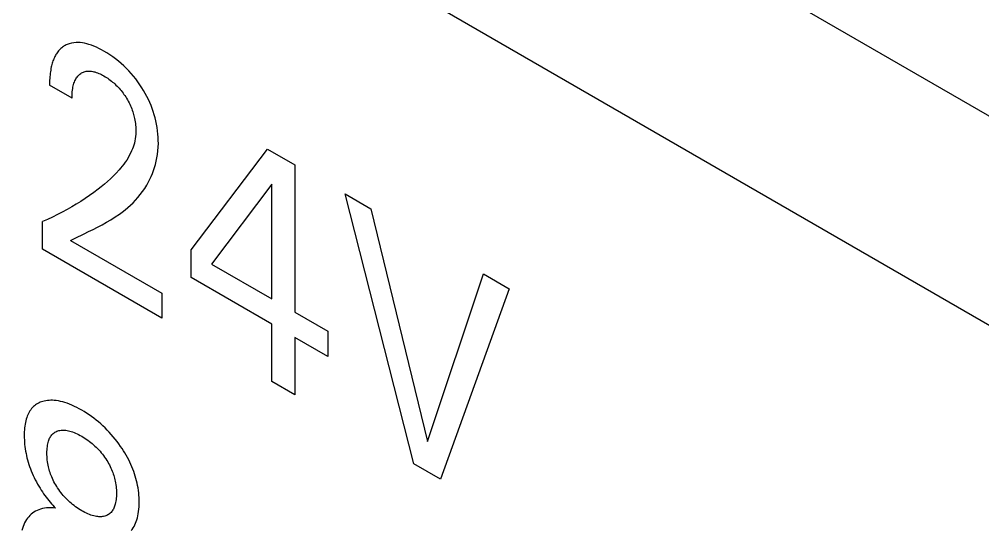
# Model space of a CAD drawing. Extents: x 0 to 420, y 0 to 297.
# Drawn here: x 180.05 to 187.58, y 184.61 to 188.59 of the extents above; entities that cross this region are included whole.
import ezdxf

# ---------------------------------------------------------------- set-up
doc = ezdxf.new("R2010")
doc.units = 0
doc.header["$LTSCALE"] = 23.1
doc.layers.add('40000_ISO', color=7, linetype='CONTINUOUS')

msp = doc.modelspace()

# ---------------------------------------------------------------- linework, layer by layer
at = {"layer": '40000_ISO', "color": 7, "linetype": 'CONTINUOUS'}
for p, q in [((220.7162, 168.7339), (171.572, 197.1066)), ((220.0091, 167.5092), (170.8649, 195.8819)), ((180.3836, 188.3704), (180.3772, 188.3648)), ((180.3903, 188.3756), (180.3836, 188.3704)), ((180.3972, 188.3805), (180.3903, 188.3756)), ((180.4042, 188.385), (180.3972, 188.3805)), ((180.4115, 188.3892), (180.4042, 188.385)), ((180.4192, 188.3932), (180.4115, 188.3892)), ((180.427, 188.3968), (180.4192, 188.3932)), ((180.4433, 188.403), (180.427, 188.3968)), ((180.4603, 188.4077), (180.4433, 188.403)), ((180.4779, 188.4108), (180.4603, 188.4077)), ((180.4962, 188.4125), (180.4779, 188.4108)), ((180.5122, 188.4126), (180.4962, 188.4125)), ((180.5286, 188.4117), (180.5122, 188.4126)), ((180.5453, 188.4097), (180.5286, 188.4117)), ((180.5623, 188.4066), (180.5453, 188.4097)), ((180.5795, 188.4026), (180.5623, 188.4066)), ((180.5969, 188.3976), (180.5795, 188.4026)), ((180.6161, 188.3911), (180.5969, 188.3976)), ((180.6355, 188.3836), (180.6161, 188.3911)), ((180.6549, 188.3751), (180.6355, 188.3836)), ((180.6744, 188.3658), (180.6549, 188.3751)), ((180.3262, 188.2941), (180.3225, 188.2857)), ((180.3302, 188.3022), (180.3262, 188.2941)), ((180.3343, 188.3101), (180.3302, 188.3022)), ((180.3387, 188.3177), (180.3343, 188.3101)), ((180.3433, 188.3251), (180.3387, 188.3177)), ((180.3483, 188.3325), (180.3433, 188.3251)), ((180.3536, 188.3396), (180.3483, 188.3325)), ((180.3592, 188.3463), (180.3536, 188.3396)), ((180.365, 188.3528), (180.3592, 188.3463)), ((180.371, 188.359), (180.365, 188.3528)), ((180.3772, 188.3648), (180.371, 188.359)), ((180.694, 188.3556), (180.6744, 188.3658)), ((180.7136, 188.3446), (180.694, 188.3556)), ((180.7366, 188.331), (180.7136, 188.3446)), ((180.7595, 188.3163), (180.7366, 188.331)), ((180.7823, 188.3007), (180.7595, 188.3163)), ((180.805, 188.284), (180.7823, 188.3007)), ((180.3024, 188.2214), (180.2998, 188.2093)), ((180.3046, 188.2311), (180.3024, 188.2214)), ((180.3071, 188.2407), (180.3046, 188.2311)), ((180.3098, 188.2501), (180.3071, 188.2407)), ((180.3127, 188.2594), (180.3098, 188.2501)), ((180.3157, 188.2684), (180.3127, 188.2594)), ((180.319, 188.2772), (180.3157, 188.2684)), ((180.3225, 188.2857), (180.319, 188.2772)), ((180.8276, 188.2661), (180.805, 188.284)), ((180.8479, 188.249), (180.8276, 188.2661)), ((180.868, 188.2308), (180.8479, 188.249)), ((180.8879, 188.2118), (180.868, 188.2308)), ((180.2912, 188.1455), (180.2902, 188.1323)), ((180.2924, 188.1586), (180.2912, 188.1455)), ((180.2939, 188.1716), (180.2924, 188.1586)), ((180.2956, 188.1843), (180.2939, 188.1716)), ((180.2976, 188.1969), (180.2956, 188.1843)), ((180.2998, 188.2093), (180.2976, 188.1969)), ((180.4992, 188.1357), (180.504, 188.1425)), ((180.504, 188.1425), (180.5091, 188.1489)), ((180.5091, 188.1489), (180.5146, 188.1549)), ((180.5146, 188.1549), (180.5204, 188.1605)), ((180.5204, 188.1605), (180.5264, 188.1656)), ((180.5264, 188.1656), (180.5328, 188.1702)), ((180.5328, 188.1702), (180.5393, 188.1743)), ((180.5393, 188.1743), (180.546, 188.1778)), ((180.546, 188.1778), (180.553, 188.1809)), ((180.553, 188.1809), (180.5603, 188.1836)), ((180.5603, 188.1836), (180.5678, 188.1857)), ((180.5678, 188.1857), (180.5755, 188.1873)), ((180.5755, 188.1873), (180.5834, 188.1884)), ((180.5834, 188.1884), (180.5915, 188.189)), ((180.5915, 188.189), (180.5999, 188.1891)), ((180.5999, 188.1891), (180.6083, 188.1886)), ((180.6083, 188.1886), (180.617, 188.1877)), ((180.617, 188.1877), (180.6258, 188.1863)), ((180.6258, 188.1863), (180.6347, 188.1844)), ((180.6347, 188.1844), (180.6437, 188.1821)), ((180.6437, 188.1821), (180.6535, 188.179)), ((180.6535, 188.179), (180.6634, 188.1754)), ((180.6634, 188.1754), (180.6734, 188.1714)), ((180.6734, 188.1714), (180.6834, 188.1669)), ((180.6834, 188.1669), (180.6935, 188.162)), ((180.6935, 188.162), (180.7035, 188.1568)), ((180.7035, 188.1568), (180.7136, 188.1511)), ((180.7136, 188.1511), (180.7235, 188.1453)), ((180.7235, 188.1453), (180.7333, 188.1392)), ((180.9073, 188.1918), (180.8879, 188.2118)), ((180.9264, 188.1709), (180.9073, 188.1918)), ((180.9442, 188.15), (180.9264, 188.1709)), ((180.9615, 188.1282), (180.9442, 188.15)), ((180.2888, 188.0919), (180.2887, 188.0782)), ((180.4642, 187.9769), (180.2887, 188.0782)), ((180.289, 188.1054), (180.2888, 188.0919)), ((180.2895, 188.1189), (180.289, 188.1054)), ((180.2902, 188.1323), (180.2895, 188.1189)), ((180.4719, 188.064), (180.4741, 188.0742)), ((180.4741, 188.0742), (180.4767, 188.0841)), ((180.4767, 188.0841), (180.4796, 188.0937)), ((180.4796, 188.0937), (180.4828, 188.1029)), ((180.4828, 188.1029), (180.4864, 188.1118)), ((180.4864, 188.1118), (180.4904, 188.1203)), ((180.4904, 188.1203), (180.4947, 188.1284)), ((180.4947, 188.1284), (180.4992, 188.1357)), ((180.7333, 188.1392), (180.7431, 188.1328)), ((180.7431, 188.1328), (180.7528, 188.1261)), ((180.7528, 188.1261), (180.7626, 188.119)), ((180.7626, 188.119), (180.7722, 188.1115)), ((180.7722, 188.1115), (180.7818, 188.1037)), ((180.7818, 188.1037), (180.7905, 188.0963)), ((180.7905, 188.0963), (180.7992, 188.0886)), ((180.7992, 188.0886), (180.8077, 188.0805)), ((180.8077, 188.0805), (180.8162, 188.0722)), ((180.8162, 188.0722), (180.8245, 188.0636)), ((180.9783, 188.1058), (180.9615, 188.1282)), ((180.9945, 188.0827), (180.9783, 188.1058)), ((181.01, 188.059), (180.9945, 188.0827)), ((180.4644, 187.9898), (180.4648, 188.0027)), ((180.4648, 188.0027), (180.4655, 188.0154)), ((180.4655, 188.0154), (180.4666, 188.0279)), ((180.4666, 188.0279), (180.468, 188.0402)), ((180.468, 188.0402), (180.4697, 188.0522)), ((180.4697, 188.0522), (180.4719, 188.064)), ((180.8245, 188.0636), (180.8326, 188.0547)), ((180.8326, 188.0547), (180.8407, 188.0455)), ((180.8407, 188.0455), (180.8483, 188.0364)), ((180.8483, 188.0364), (180.8557, 188.027)), ((180.8557, 188.027), (180.863, 188.0173)), ((180.863, 188.0173), (180.8701, 188.0074)), ((180.8701, 188.0074), (180.877, 187.9974)), ((180.877, 187.9974), (180.8837, 187.9871)), ((181.0237, 188.0368), (181.01, 188.059)), ((181.0367, 188.0142), (181.0237, 188.0368)), ((181.049, 187.9912), (181.0367, 188.0142)), ((180.4642, 187.9769), (180.4644, 187.9898)), ((180.8837, 187.9871), (180.8901, 187.9767)), ((180.8901, 187.9767), (180.8968, 187.9653)), ((180.8968, 187.9653), (180.9033, 187.9537)), ((180.9033, 187.9537), (180.9094, 187.942)), ((180.9094, 187.942), (180.9152, 187.9302)), ((180.9152, 187.9302), (180.9207, 187.9183)), ((180.9207, 187.9183), (180.9258, 187.9063)), ((181.0606, 187.968), (181.049, 187.9912)), ((181.0714, 187.9446), (181.0606, 187.968)), ((181.0814, 187.921), (181.0714, 187.9446)), ((181.0908, 187.8967), (181.0814, 187.921)), ((180.9258, 187.9063), (180.9306, 187.8943)), ((180.9306, 187.8943), (180.9347, 187.8833)), ((180.9347, 187.8833), (180.9384, 187.8723)), ((180.9384, 187.8723), (180.9418, 187.8613)), ((180.9418, 187.8613), (180.945, 187.8504)), ((180.945, 187.8504), (180.9479, 187.8394)), ((181.0992, 187.8724), (181.0908, 187.8967)), ((181.1067, 187.848), (181.0992, 187.8724)), ((181.1134, 187.8238), (181.1067, 187.848)), ((180.9479, 187.8394), (180.9505, 187.8285)), ((180.9505, 187.8285), (180.9528, 187.8177)), ((180.9528, 187.8177), (180.9549, 187.8069)), ((180.9549, 187.8069), (180.9573, 187.7931)), ((180.9573, 187.7931), (180.9592, 187.7795)), ((180.9592, 187.7795), (180.9608, 187.7661)), ((180.9608, 187.7661), (180.9619, 187.7529)), ((181.1192, 187.7997), (181.1134, 187.8238)), ((181.1243, 187.7757), (181.1192, 187.7997)), ((181.129, 187.7493), (181.1243, 187.7757)), ((180.9622, 187.6959), (180.9606, 187.6779)), ((180.9619, 187.7529), (180.9627, 187.7398)), ((180.963, 187.7144), (180.9622, 187.6959)), ((180.9627, 187.7398), (180.9631, 187.727)), ((180.9631, 187.727), (180.963, 187.7144)), ((181.1327, 187.7233), (181.129, 187.7493)), ((181.1355, 187.6976), (181.1327, 187.7233)), ((181.1374, 187.6724), (181.1355, 187.6976)), ((180.9511, 187.6273), (180.9466, 187.6114)), ((180.955, 187.6436), (180.9511, 187.6273)), ((180.9581, 187.6605), (180.955, 187.6436)), ((180.9606, 187.6779), (180.9581, 187.6605)), ((181.1384, 187.6475), (181.1374, 187.6724)), ((181.1376, 187.5942), (181.1386, 187.6232)), ((181.1386, 187.6232), (181.1384, 187.6475)), ((180.9214, 187.5475), (180.9119, 187.5291)), ((180.9302, 187.5667), (180.9214, 187.5475)), ((180.9361, 187.5811), (180.9302, 187.5667)), ((180.9416, 187.596), (180.9361, 187.5811)), ((180.9466, 187.6114), (180.9416, 187.596)), ((181.1323, 187.5385), (181.1355, 187.566)), ((181.1355, 187.566), (181.1376, 187.5942)), ((181.3947, 186.7942), (181.9913, 187.5803)), ((181.9913, 187.5803), (182.2052, 187.4568)), ((180.8801, 187.478), (180.8686, 187.4621)), ((180.8912, 187.4944), (180.8801, 187.478)), ((180.9019, 187.5114), (180.8912, 187.4944)), ((180.9119, 187.5291), (180.9019, 187.5114)), ((181.1165, 187.4606), (181.1227, 187.4858)), ((181.1227, 187.4858), (181.128, 187.5118)), ((181.128, 187.5118), (181.1323, 187.5385)), ((180.8099, 187.3934), (180.7874, 187.3704)), ((180.8317, 187.4173), (180.8099, 187.3934)), ((180.8443, 187.4318), (180.8317, 187.4173)), ((180.8566, 187.4467), (180.8443, 187.4318)), ((180.8686, 187.4621), (180.8566, 187.4467)), ((181.0927, 187.3892), (181.1014, 187.4123)), ((181.1014, 187.4123), (181.1094, 187.4361)), ((181.1094, 187.4361), (181.1165, 187.4606)), ((182.2052, 187.4568), (182.2052, 186.3059)), ((180.7408, 187.3267), (180.7168, 187.3059)), ((180.7644, 187.3482), (180.7408, 187.3267)), ((180.7874, 187.3704), (180.7644, 187.3482)), ((181.0476, 187.2978), (181.0625, 187.3243)), ((181.0625, 187.3243), (181.0732, 187.3452)), ((181.0732, 187.3452), (181.0833, 187.3668)), ((181.0833, 187.3668), (181.0927, 187.3892)), ((180.6347, 187.2414), (180.6014, 187.2175)), ((180.6676, 187.2662), (180.6347, 187.2414)), ((180.6924, 187.2858), (180.6676, 187.2662)), ((180.7168, 187.3059), (180.6924, 187.2858)), ((180.9977, 187.2251), (181.0151, 187.2482)), ((181.0151, 187.2482), (181.0318, 187.2724)), ((181.0318, 187.2724), (181.0476, 187.2978)), ((182.0239, 187.3056), (181.5529, 186.6825)), ((182.0239, 186.4106), (182.0239, 187.3056)), ((180.5332, 187.1719), (180.4977, 187.1498)), ((180.5675, 187.1943), (180.5332, 187.1719)), ((180.6014, 187.2175), (180.5675, 187.1943)), ((180.9409, 187.1615), (180.9605, 187.1818)), ((180.9605, 187.1818), (180.9795, 187.2029)), ((180.9795, 187.2029), (180.9977, 187.2251)), ((183.1346, 185.1239), (182.5975, 187.2303)), ((182.5975, 187.2303), (182.7979, 187.1146)), ((180.4252, 187.1078), (180.3884, 187.0879)), ((180.4617, 187.1284), (180.4252, 187.1078)), ((180.4977, 187.1498), (180.4617, 187.1284)), ((180.8342, 187.0724), (180.8565, 187.0888)), ((180.8565, 187.0888), (180.8784, 187.1058)), ((180.8784, 187.1058), (180.8998, 187.1236)), ((180.8998, 187.1236), (180.9207, 187.1421)), ((180.9207, 187.1421), (180.9409, 187.1615)), ((182.7979, 187.1146), (183.2411, 185.2979)), ((180.2725, 187.0315), (180.2331, 187.0142)), ((180.2331, 186.799), (180.2331, 187.0142)), ((180.3116, 187.0495), (180.2725, 187.0315)), ((180.3502, 187.0683), (180.3116, 187.0495)), ((180.3884, 187.0879), (180.3502, 187.0683)), ((180.7338, 187.0088), (180.7679, 187.029)), ((180.7679, 187.029), (180.8014, 187.0501)), ((180.8014, 187.0501), (180.8342, 187.0724)), ((180.5937, 186.9357), (180.629, 186.9531)), ((180.629, 186.9531), (180.6642, 186.971)), ((180.6642, 186.971), (180.6992, 186.9896)), ((180.6992, 186.9896), (180.7338, 187.0088)), ((180.4537, 186.8677), (180.4882, 186.8847)), ((180.4537, 186.8677), (181.1664, 186.4563)), ((180.4882, 186.8847), (180.5584, 186.9186)), ((180.5584, 186.9186), (180.5937, 186.9357)), ((181.1664, 186.2602), (180.2331, 186.799)), ((181.3947, 186.5778), (181.3947, 186.7942)), ((181.5529, 186.6825), (182.0239, 186.4106)), ((182.0239, 186.2146), (181.3947, 186.5778)), ((183.2411, 185.2979), (183.6785, 186.6062)), ((183.6785, 186.6062), (183.8789, 186.4905)), ((183.8789, 186.4905), (183.3418, 185.0043)), ((181.1664, 186.4563), (181.1664, 186.2602)), ((182.2052, 186.3059), (182.4613, 186.1581)), ((182.0239, 185.7652), (182.0239, 186.2146)), ((182.4613, 186.1581), (182.4613, 185.962)), ((182.2052, 186.1099), (182.2052, 185.6605)), ((182.4613, 185.962), (182.2052, 186.1099)), ((182.2052, 185.6605), (182.0239, 185.7652)), ((180.1793, 185.5832), (180.171, 185.5768)), ((180.188, 185.5891), (180.1793, 185.5832)), ((180.197, 185.5944), (180.188, 185.5891)), ((180.2064, 185.5992), (180.197, 185.5944)), ((180.216, 185.6034), (180.2064, 185.5992)), ((180.2258, 185.6071), (180.216, 185.6034)), ((180.236, 185.6103), (180.2258, 185.6071)), ((180.2479, 185.6134), (180.236, 185.6103)), ((180.2601, 185.6159), (180.2479, 185.6134)), ((180.2725, 185.6177), (180.2601, 185.6159)), ((180.2852, 185.6188), (180.2725, 185.6177)), ((180.2982, 185.6194), (180.2852, 185.6188)), ((180.3114, 185.6192), (180.2982, 185.6194)), ((180.3247, 185.6185), (180.3114, 185.6192)), ((180.3411, 185.6168), (180.3247, 185.6185)), ((180.3577, 185.6142), (180.3411, 185.6168)), ((180.3746, 185.6108), (180.3577, 185.6142)), ((180.3916, 185.6065), (180.3746, 185.6108)), ((180.4088, 185.6014), (180.3916, 185.6065)), ((180.4261, 185.5956), (180.4088, 185.6014)), ((180.4449, 185.5885), (180.4261, 185.5956)), ((180.4638, 185.5806), (180.4449, 185.5885)), ((180.1246, 185.5173), (180.1196, 185.5069)), ((180.1299, 185.5273), (180.1246, 185.5173)), ((180.1357, 185.5368), (180.1299, 185.5273)), ((180.1419, 185.5459), (180.1357, 185.5368)), ((180.1485, 185.5544), (180.1419, 185.5459)), ((180.1555, 185.5623), (180.1485, 185.5544)), ((180.1631, 185.5699), (180.1555, 185.5623)), ((180.171, 185.5768), (180.1631, 185.5699)), ((180.4828, 185.5719), (180.4638, 185.5806)), ((180.5018, 185.5625), (180.4828, 185.5719)), ((180.5209, 185.5525), (180.5018, 185.5625)), ((180.54, 185.5417), (180.5209, 185.5525)), ((180.5591, 185.5304), (180.54, 185.5417)), ((180.5782, 185.5185), (180.5591, 185.5304)), ((180.5972, 185.5059), (180.5782, 185.5185)), ((180.1006, 185.4464), (180.098, 185.4325)), ((180.1037, 185.46), (180.1006, 185.4464)), ((180.1072, 185.4731), (180.1037, 185.46)), ((180.1109, 185.4847), (180.1072, 185.4731)), ((180.1151, 185.496), (180.1109, 185.4847)), ((180.1196, 185.5069), (180.1151, 185.496)), ((180.6162, 185.4926), (180.5972, 185.5059)), ((180.6351, 185.4787), (180.6162, 185.4926)), ((180.654, 185.4641), (180.6351, 185.4787)), ((180.6713, 185.4499), (180.654, 185.4641)), ((180.6885, 185.4351), (180.6713, 185.4499)), ((180.7055, 185.4197), (180.6885, 185.4351)), ((180.0913, 185.3582), (180.0911, 185.3426)), ((180.0918, 185.3736), (180.0913, 185.3582)), ((180.0928, 185.3888), (180.0918, 185.3736)), ((180.0941, 185.4037), (180.0928, 185.3888)), ((180.0958, 185.4183), (180.0941, 185.4037)), ((180.098, 185.4325), (180.0958, 185.4183)), ((180.3117, 185.3545), (180.3177, 185.3601)), ((180.3177, 185.3601), (180.3241, 185.3651)), ((180.3241, 185.3651), (180.3309, 185.3696)), ((180.3309, 185.3696), (180.338, 185.3736)), ((180.338, 185.3736), (180.3453, 185.377)), ((180.3453, 185.377), (180.353, 185.3798)), ((180.353, 185.3798), (180.3613, 185.3823)), ((180.3613, 185.3823), (180.3698, 185.3841)), ((180.3698, 185.3841), (180.3786, 185.3854)), ((180.3786, 185.3854), (180.3876, 185.3861)), ((180.3876, 185.3861), (180.3968, 185.3863)), ((180.3968, 185.3863), (180.4062, 185.3859)), ((180.4062, 185.3859), (180.4162, 185.3849)), ((180.4162, 185.3849), (180.4264, 185.3834)), ((180.4264, 185.3834), (180.4368, 185.3813)), ((180.4368, 185.3813), (180.4473, 185.3787)), ((180.4473, 185.3787), (180.4578, 185.3756)), ((180.4578, 185.3756), (180.4685, 185.372)), ((180.4685, 185.372), (180.4803, 185.3675)), ((180.4803, 185.3675), (180.4922, 185.3625)), ((180.4922, 185.3625), (180.5041, 185.3571)), ((180.7223, 185.4037), (180.7055, 185.4197)), ((180.7389, 185.3871), (180.7223, 185.4037)), ((180.7553, 185.3699), (180.7389, 185.3871)), ((180.7709, 185.3527), (180.7553, 185.3699)), ((180.0911, 185.3426), (180.0913, 185.326)), ((180.0913, 185.326), (180.0919, 185.3092)), ((180.0919, 185.3092), (180.0929, 185.2921)), ((180.0929, 185.2921), (180.0944, 185.2749)), ((180.2753, 185.2798), (180.278, 185.2907)), ((180.278, 185.2907), (180.2804, 185.2991)), ((180.2804, 185.2991), (180.2831, 185.3071)), ((180.2831, 185.3071), (180.2861, 185.3149)), ((180.2861, 185.3149), (180.2895, 185.3223)), ((180.2895, 185.3223), (180.2931, 185.3294)), ((180.2931, 185.3294), (180.2971, 185.3361)), ((180.2971, 185.3361), (180.3015, 185.3424)), ((180.3015, 185.3424), (180.3061, 185.3483)), ((180.3061, 185.3483), (180.3117, 185.3545)), ((180.5041, 185.3571), (180.5161, 185.3511)), ((180.5161, 185.3511), (180.528, 185.3448)), ((180.528, 185.3448), (180.54, 185.338)), ((180.54, 185.338), (180.552, 185.3309)), ((180.552, 185.3309), (180.564, 185.3235)), ((180.564, 185.3235), (180.5759, 185.3156)), ((180.5759, 185.3156), (180.5879, 185.3073)), ((180.5879, 185.3073), (180.5997, 185.2986)), ((180.5997, 185.2986), (180.6115, 185.2894)), ((180.6115, 185.2894), (180.6222, 185.2807)), ((180.7862, 185.335), (180.7709, 185.3527)), ((180.8012, 185.3168), (180.7862, 185.335)), ((180.8159, 185.2981), (180.8012, 185.3168)), ((180.8302, 185.2789), (180.8159, 185.2981)), ((180.0944, 185.2749), (180.0963, 185.2575)), ((180.0963, 185.2575), (180.0987, 185.2399)), ((180.0987, 185.2399), (180.1015, 185.2222)), ((180.1015, 185.2222), (180.1049, 185.2042)), ((180.2686, 185.207), (180.2687, 185.2198)), ((180.2687, 185.194), (180.2686, 185.207)), ((180.2687, 185.2198), (180.2693, 185.2324)), ((180.2693, 185.2324), (180.2702, 185.2447)), ((180.2702, 185.2447), (180.2715, 185.2567)), ((180.2715, 185.2567), (180.2732, 185.2684)), ((180.2732, 185.2684), (180.2753, 185.2798)), ((180.6222, 185.2807), (180.6328, 185.2716)), ((180.6328, 185.2716), (180.6433, 185.2621)), ((180.6433, 185.2621), (180.6536, 185.2522)), ((180.6536, 185.2522), (180.6638, 185.242)), ((180.6638, 185.242), (180.6739, 185.2313)), ((180.6739, 185.2313), (180.6833, 185.2209)), ((180.6833, 185.2209), (180.6925, 185.2101)), ((180.6925, 185.2101), (180.7015, 185.199)), ((180.8441, 185.2593), (180.8302, 185.2789)), ((180.8555, 185.2425), (180.8441, 185.2593)), ((180.8665, 185.2254), (180.8555, 185.2425)), ((180.8772, 185.2081), (180.8665, 185.2254)), ((180.8876, 185.1905), (180.8772, 185.2081)), ((180.1049, 185.2042), (180.1085, 185.1874)), ((180.1085, 185.1874), (180.1125, 185.1704)), ((180.1125, 185.1704), (180.117, 185.1533)), ((180.117, 185.1533), (180.1219, 185.1362)), ((180.1219, 185.1362), (180.1273, 185.1191)), ((180.2692, 185.1807), (180.2687, 185.194)), ((180.2701, 185.1672), (180.2692, 185.1807)), ((180.2714, 185.1536), (180.2701, 185.1672)), ((180.2731, 185.1398), (180.2714, 185.1536)), ((180.2752, 185.1259), (180.2731, 185.1398)), ((180.7015, 185.199), (180.7102, 185.1876)), ((180.7102, 185.1876), (180.7188, 185.1758)), ((180.7188, 185.1758), (180.7271, 185.1639)), ((180.7271, 185.1639), (180.7285, 185.1617)), ((180.7285, 185.1617), (180.7359, 185.1503)), ((180.7359, 185.1503), (180.743, 185.1387)), ((180.743, 185.1387), (180.7499, 185.1269)), ((180.8975, 185.1727), (180.8876, 185.1905)), ((180.907, 185.1548), (180.8975, 185.1727)), ((180.916, 185.1366), (180.907, 185.1548)), ((180.9245, 185.1183), (180.916, 185.1366)), ((180.1273, 185.1191), (180.1331, 185.1019)), ((180.1331, 185.1019), (180.1394, 185.0847)), ((180.1394, 185.0847), (180.1461, 185.0675)), ((180.1461, 185.0675), (180.1534, 185.0502)), ((180.2778, 185.1117), (180.2752, 185.1259)), ((180.2802, 185.1005), (180.2778, 185.1117)), ((180.2829, 185.0893), (180.2802, 185.1005)), ((180.2859, 185.0779), (180.2829, 185.0893)), ((180.2892, 185.0665), (180.2859, 185.0779)), ((180.2929, 185.0551), (180.2892, 185.0665)), ((180.7499, 185.1269), (180.7564, 185.1149)), ((180.7564, 185.1149), (180.7626, 185.1028)), ((180.7626, 185.1028), (180.7685, 185.0905)), ((180.7685, 185.0905), (180.774, 185.0782)), ((180.774, 185.0782), (180.7786, 185.067)), ((180.7786, 185.067), (180.7829, 185.0557)), ((180.9324, 185.1003), (180.9245, 185.1183)), ((180.9397, 185.0821), (180.9324, 185.1003)), ((180.9465, 185.0639), (180.9397, 185.0821)), ((180.9528, 185.0457), (180.9465, 185.0639)), ((183.3418, 185.0043), (183.1346, 185.1239)), ((180.1534, 185.0502), (180.161, 185.033)), ((180.161, 185.033), (180.1691, 185.0159)), ((180.1691, 185.0159), (180.1775, 184.9989)), ((180.1775, 184.9989), (180.1864, 184.982)), ((180.1864, 184.982), (180.1956, 184.9653)), ((180.2968, 185.0437), (180.2929, 185.0551)), ((180.3011, 185.0323), (180.2968, 185.0437)), ((180.3057, 185.021), (180.3011, 185.0323)), ((180.3112, 185.0083), (180.3057, 185.021)), ((180.3172, 184.9957), (180.3112, 185.0083)), ((180.3235, 184.9832), (180.3172, 184.9957)), ((180.3302, 184.9708), (180.3235, 184.9832)), ((180.7829, 185.0557), (180.7869, 185.0443)), ((180.7869, 185.0443), (180.7906, 185.033)), ((180.7906, 185.033), (180.7939, 185.0217)), ((180.7939, 185.0217), (180.797, 185.0105)), ((180.797, 185.0105), (180.7997, 184.9993)), ((180.7997, 184.9993), (180.8021, 184.9881)), ((180.8021, 184.9881), (180.8047, 184.9741)), ((180.9586, 185.0275), (180.9528, 185.0457)), ((180.9639, 185.0094), (180.9586, 185.0275)), ((180.9686, 184.9913), (180.9639, 185.0094)), ((180.9728, 184.9733), (180.9686, 184.9913)), ((180.1956, 184.9653), (180.2051, 184.9488)), ((180.2051, 184.9488), (180.2149, 184.9325)), ((180.2149, 184.9325), (180.224, 184.918)), ((180.224, 184.918), (180.2333, 184.9037)), ((180.3372, 184.9586), (180.3302, 184.9708)), ((180.3445, 184.9466), (180.3372, 184.9586)), ((180.352, 184.9348), (180.3445, 184.9466)), ((180.3603, 184.9226), (180.352, 184.9348)), ((180.3688, 184.9106), (180.3603, 184.9226)), ((180.3776, 184.899), (180.3688, 184.9106)), ((180.8047, 184.9741), (180.8069, 184.9603)), ((180.8069, 184.9603), (180.8086, 184.9466)), ((180.8086, 184.9466), (180.8099, 184.9331)), ((180.8099, 184.9331), (180.8108, 184.9197)), ((180.8108, 184.9197), (180.8113, 184.9066)), ((180.8113, 184.9066), (180.8115, 184.8936)), ((180.9768, 184.954), (180.9728, 184.9733)), ((180.9802, 184.9348), (180.9768, 184.954)), ((180.9829, 184.9158), (180.9802, 184.9348)), ((180.9852, 184.897), (180.9829, 184.9158)), ((180.2333, 184.9037), (180.2428, 184.8896)), ((180.2428, 184.8896), (180.2526, 184.8757)), ((180.2526, 184.8757), (180.2624, 184.8623)), ((180.2624, 184.8623), (180.2723, 184.8491)), ((180.2723, 184.8491), (180.2825, 184.8362)), ((180.2825, 184.8362), (180.2929, 184.8235)), ((180.3866, 184.8876), (180.3776, 184.899)), ((180.3959, 184.8766), (180.3866, 184.8876)), ((180.4053, 184.8659), (180.3959, 184.8766)), ((180.4154, 184.855), (180.4053, 184.8659)), ((180.4256, 184.8446), (180.4154, 184.855)), ((180.4361, 184.8345), (180.4256, 184.8446)), ((180.4466, 184.8249), (180.4361, 184.8345)), ((180.8069, 184.8316), (180.8048, 184.8201)), ((180.8086, 184.8434), (180.8069, 184.8316)), ((180.8099, 184.8556), (180.8086, 184.8434)), ((180.8108, 184.868), (180.8099, 184.8556)), ((180.8113, 184.8807), (180.8108, 184.868)), ((180.8115, 184.8936), (180.8113, 184.8807)), ((180.9868, 184.8785), (180.9852, 184.897)), ((180.988, 184.8602), (180.9868, 184.8785)), ((180.9887, 184.8421), (180.988, 184.8602)), ((180.9889, 184.8243), (180.9887, 184.8421)), ((180.1909, 184.7592), (180.1788, 184.753)), ((180.2048, 184.7652), (180.1909, 184.7592)), ((180.2193, 184.7702), (180.2048, 184.7652)), ((180.2343, 184.7742), (180.2193, 184.7702)), ((180.2499, 184.7772), (180.2343, 184.7742)), ((180.266, 184.779), (180.2499, 184.7772)), ((180.2825, 184.7799), (180.266, 184.779)), ((180.2999, 184.7797), (180.2825, 184.7799)), ((180.2929, 184.8235), (180.3033, 184.8112)), ((180.3177, 184.7784), (180.2999, 184.7797)), ((180.3033, 184.8112), (180.314, 184.7992)), ((180.314, 184.7992), (180.3248, 184.7876)), ((180.3357, 184.7762), (180.3177, 184.7784)), ((180.3248, 184.7876), (180.3357, 184.7762)), ((180.4572, 184.8156), (180.4466, 184.8249)), ((180.468, 184.8068), (180.4572, 184.8156)), ((180.4799, 184.7975), (180.468, 184.8068)), ((180.4918, 184.7886), (180.4799, 184.7975)), ((180.5038, 184.7802), (180.4918, 184.7886)), ((180.5159, 184.7723), (180.5038, 184.7802)), ((180.5279, 184.7647), (180.5159, 184.7723)), ((180.54, 184.7575), (180.5279, 184.7647)), ((180.5521, 184.7507), (180.54, 184.7575)), ((180.779, 184.7564), (180.7744, 184.7504)), ((180.7832, 184.7629), (180.779, 184.7564)), ((180.7872, 184.7697), (180.7832, 184.7629)), ((180.7908, 184.7769), (180.7872, 184.7697)), ((180.7941, 184.7845), (180.7908, 184.7769)), ((180.7971, 184.7924), (180.7941, 184.7845)), ((180.7998, 184.8006), (180.7971, 184.7924)), ((180.8022, 184.809), (180.7998, 184.8006)), ((180.8048, 184.8201), (180.8022, 184.809)), ((180.9846, 184.7512), (180.9865, 184.7689)), ((180.9865, 184.7689), (180.9879, 184.787)), ((180.9879, 184.787), (180.9887, 184.8055)), ((180.9887, 184.8055), (180.9889, 184.8243)), ((180.1086, 184.6875), (180.101, 184.6751)), ((180.1168, 184.6992), (180.1086, 184.6875)), ((180.1258, 184.7101), (180.1168, 184.6992)), ((180.1353, 184.7203), (180.1258, 184.7101)), ((180.1454, 184.7297), (180.1353, 184.7203)), ((180.1561, 184.7382), (180.1454, 184.7297)), ((180.1672, 184.746), (180.1561, 184.7382)), ((180.1788, 184.753), (180.1672, 184.746)), ((180.5642, 184.7444), (180.5521, 184.7507)), ((180.5762, 184.7384), (180.5642, 184.7444)), ((180.5882, 184.733), (180.5762, 184.7384)), ((180.6002, 184.728), (180.5882, 184.733)), ((180.6121, 184.7236), (180.6002, 184.728)), ((180.6228, 184.72), (180.6121, 184.7236)), ((180.6335, 184.717), (180.6228, 184.72)), ((180.644, 184.7145), (180.6335, 184.717)), ((180.6544, 184.7125), (180.644, 184.7145)), ((180.6647, 184.7111), (180.6544, 184.7125)), ((180.6747, 184.7103), (180.6647, 184.7111)), ((180.6842, 184.7101), (180.6747, 184.7103)), ((180.6934, 184.7105), (180.6842, 184.7101)), ((180.7024, 184.7114), (180.6934, 184.7105)), ((180.7112, 184.713), (180.7024, 184.7114)), ((180.7197, 184.7151), (180.7112, 184.713)), ((180.728, 184.7177), (180.7197, 184.7151)), ((180.7356, 184.7208), (180.728, 184.7177)), ((180.7429, 184.7244), (180.7356, 184.7208)), ((180.7499, 184.7285), (180.7429, 184.7244)), ((180.7566, 184.7332), (180.7499, 184.7285)), ((180.7629, 184.7384), (180.7566, 184.7332)), ((180.7688, 184.7441), (180.7629, 184.7384)), ((180.7744, 184.7504), (180.7688, 184.7441)), ((180.9663, 184.6725), (180.971, 184.6865)), ((180.971, 184.6865), (180.9752, 184.7011)), ((180.9752, 184.7011), (180.979, 184.7173)), ((180.979, 184.7173), (180.9821, 184.734)), ((180.9821, 184.734), (180.9846, 184.7512)), ((180.0768, 184.6187), (180.0724, 184.603)), ((180.0819, 184.6337), (180.0768, 184.6187)), ((180.0876, 184.6482), (180.0819, 184.6337)), ((180.094, 184.662), (180.0876, 184.6482)), ((180.101, 184.6751), (180.094, 184.662)), ((180.9256, 184.6014), (180.9339, 184.6116)), ((180.9339, 184.6116), (180.9416, 184.6224)), ((180.9416, 184.6224), (180.9486, 184.634)), ((180.9486, 184.634), (180.9551, 184.6462)), ((180.9551, 184.6462), (180.961, 184.6591)), ((180.961, 184.6591), (180.9663, 184.6725))]:
    msp.add_line(p, q, dxfattribs=at)

doc.saveas('drawing.dxf')
